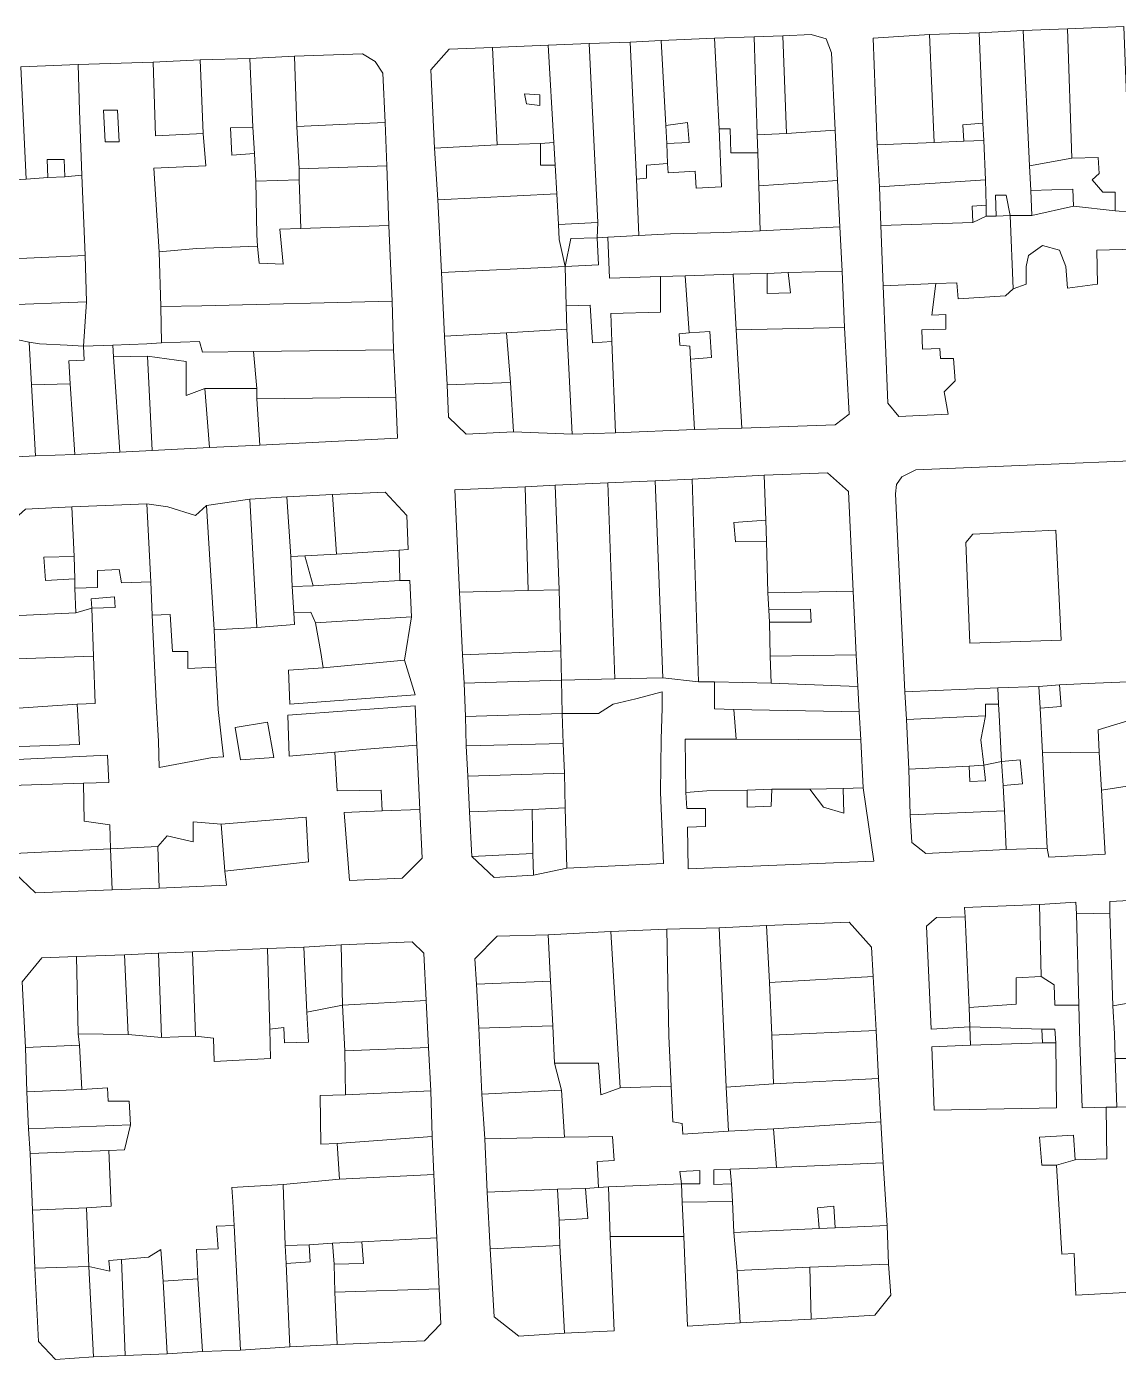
# Model space of a CAD drawing. Header units: inches. Extents: x 1138763 to 1140867, y 1050756 to 1053008.
# Drawn here: x 1139138.5 to 1139314.9, y 1052040.4 to 1052255.5 of the extents above; entities that cross this region are included whole.
import ezdxf

# ---------------------------------------------------------------- set-up
doc = ezdxf.new("R2010")
doc.units = ezdxf.units.IN
doc.header["$MEASUREMENT"] = 0
doc.layers.add('LimEdif_AM', color=44, linetype='Continuous', lineweight=5)

msp = doc.modelspace()

# ---------------------------------------------------------------- linework, layer by layer
at = {"layer": 'LimEdif_AM'}
for points in [[(1139241.06, 1052253.25), (1139249.69, 1052253.62), (1139250.44, 1052239), (1139250.81, 1052229.62), (1139246.69, 1052229.37), (1139246.56, 1052232.12), (1139242.19, 1052231.87), (1139242.06, 1052233.37), (1139241.94, 1052236.62), (1139245.56, 1052236.75), (1139245.31, 1052240), (1139241.81, 1052239.5), (1139241.06, 1052253.25)], [(1139249.69, 1052253.62), (1139256.06, 1052253.87), (1139256.56, 1052238), (1139256.69, 1052235.12), (1139252.31, 1052235.12), (1139252.19, 1052239), (1139250.44, 1052239), (1139249.69, 1052253.62)], [(1139256.06, 1052253.87), (1139260.69, 1052254), (1139261.31, 1052238.25), (1139256.56, 1052238), (1139256.06, 1052253.87)], [(1139260.69, 1052254), (1139265.31, 1052254.25), (1139267.69, 1052253.5), (1139268.56, 1052251.25), (1139269.19, 1052238.75), (1139261.31, 1052238.25), (1139260.69, 1052254)], [(1139285.19, 1052236.75), (1139275.94, 1052236.37), (1139275.31, 1052253.62), (1139284.44, 1052254.25), (1139285.19, 1052236.75)], [(1139284.44, 1052254.25), (1139292.44, 1052254.5), (1139293.06, 1052239.87), (1139289.81, 1052239.62), (1139289.94, 1052237), (1139285.19, 1052236.75), (1139284.44, 1052254.25)], [(1139292.44, 1052254.5), (1139299.56, 1052254.87), (1139300.56, 1052233), (1139300.81, 1052229), (1139300.94, 1052225), (1139297.44, 1052225), (1139296.81, 1052228.25), (1139295.06, 1052228.25), (1139295.19, 1052224.87), (1139293.56, 1052224.87), (1139293.56, 1052226.62), (1139293.44, 1052230.75), (1139293.19, 1052237.12), (1139293.06, 1052239.87), (1139292.44, 1052254.5)], [(1139299.56, 1052254.87), (1139306.69, 1052255.12), (1139307.44, 1052234.25), (1139300.56, 1052233), (1139299.56, 1052254.87)], [(1139306.69, 1052255.12), (1139315.81, 1052255.5), (1139316.69, 1052232.87), (1139316.94, 1052225.5), (1139314.44, 1052225.75), (1139314.44, 1052228.75), (1139312.44, 1052228.75), (1139310.69, 1052230.75), (1139311.81, 1052231.75), (1139311.69, 1052234.37), (1139307.44, 1052234.25), (1139306.69, 1052255.12)], [(1139214.56, 1052236.37), (1139204.44, 1052235.87), (1139203.81, 1052248.5), (1139206.81, 1052251.87), (1139213.81, 1052252.12), (1139214.56, 1052236.37)], [(1139213.81, 1052252.12), (1139222.81, 1052252.5), (1139223.69, 1052236.75), (1139221.56, 1052236.62), (1139214.56, 1052236.37), (1139213.81, 1052252.12)], [(1139222.81, 1052252.5), (1139229.44, 1052252.75), (1139230.81, 1052223.87), (1139224.44, 1052223.5), (1139224.19, 1052228.5), (1139223.94, 1052233.12), (1139223.69, 1052236.75), (1139222.81, 1052252.5)], [(1139229.44, 1052252.75), (1139236.06, 1052253), (1139237.06, 1052230.87), (1139237.44, 1052221.75), (1139232.44, 1052221.5), (1139230.69, 1052221.37), (1139230.81, 1052223.87), (1139229.44, 1052252.75)], [(1139236.06, 1052253), (1139241.06, 1052253.25), (1139241.81, 1052239.5), (1139241.94, 1052236.62), (1139242.06, 1052233.37), (1139238.69, 1052233.12), (1139238.69, 1052231), (1139237.06, 1052230.87), (1139236.06, 1052253)], [(1139137.56, 1052249), (1139146.81, 1052249.37), (1139147.06, 1052241.87), (1139147.44, 1052231.5), (1139144.69, 1052231.25), (1139144.56, 1052234), (1139141.81, 1052234), (1139141.94, 1052231.12), (1139138.44, 1052230.87), (1139137.56, 1052249)], [(1139146.81, 1052249.37), (1139158.94, 1052249.75), (1139159.31, 1052237.87), (1139167.06, 1052238.25), (1139167.44, 1052233), (1139159.06, 1052232.62), (1139159.94, 1052219.12), (1139160.19, 1052210.25), (1139160.31, 1052204.37), (1139157.94, 1052204.25), (1139152.44, 1052204), (1139147.69, 1052203.87), (1139148.19, 1052211), (1139147.94, 1052218.5), (1139147.44, 1052231.5), (1139147.06, 1052241.87), (1139146.81, 1052249.37)], [(1139158.94, 1052249.75), (1139166.56, 1052250.12), (1139167.06, 1052238.25), (1139159.31, 1052237.87), (1139158.94, 1052249.75)], [(1139166.56, 1052250.12), (1139174.56, 1052250.37), (1139175.06, 1052239.25), (1139171.44, 1052239.12), (1139171.69, 1052234.75), (1139175.31, 1052235), (1139175.56, 1052230.5), (1139175.69, 1052221.87), (1139175.81, 1052220), (1139165.94, 1052219.62), (1139159.94, 1052219.12), (1139159.06, 1052232.62), (1139167.44, 1052233), (1139167.06, 1052238.25), (1139166.56, 1052250.12)], [(1139174.56, 1052250.37), (1139181.81, 1052250.75), (1139182.19, 1052239.37), (1139182.56, 1052232.5), (1139182.56, 1052230.75), (1139175.56, 1052230.5), (1139175.31, 1052235), (1139175.06, 1052239.25), (1139174.56, 1052250.37)], [(1139181.81, 1052250.75), (1139192.81, 1052251.12), (1139194.81, 1052249.87), (1139196.06, 1052248), (1139196.44, 1052240), (1139190.31, 1052239.75), (1139182.19, 1052239.37), (1139181.81, 1052250.75)], [(1139221.44, 1052242.75), (1139221.44, 1052244.5), (1139218.94, 1052244.62), (1139219.31, 1052243), (1139221.44, 1052242.75)], [(1139221.44, 1052242.75), (1139219.31, 1052243), (1139218.94, 1052244.62), (1139221.44, 1052244.5), (1139221.44, 1052242.75)], [(1139153.44, 1052236.87), (1139153.19, 1052242), (1139150.94, 1052242), (1139151.19, 1052236.87), (1139153.44, 1052236.87)], [(1139153.44, 1052236.87), (1139151.19, 1052236.87), (1139150.94, 1052242), (1139153.19, 1052242), (1139153.44, 1052236.87)], [(1139175.31, 1052235), (1139171.69, 1052234.75), (1139171.44, 1052239.12), (1139175.06, 1052239.25), (1139175.31, 1052235)], [(1139196.44, 1052240), (1139196.69, 1052233), (1139182.56, 1052232.5), (1139182.19, 1052239.37), (1139190.31, 1052239.75), (1139196.44, 1052240)], [(1139256.69, 1052235.12), (1139256.81, 1052229.75), (1139257.06, 1052222.5), (1139251.19, 1052222.25), (1139242.56, 1052222), (1139237.44, 1052221.75), (1139237.06, 1052230.87), (1139238.69, 1052231), (1139238.69, 1052233.12), (1139242.06, 1052233.37), (1139242.19, 1052231.87), (1139246.56, 1052232.12), (1139246.69, 1052229.37), (1139250.81, 1052229.62), (1139250.44, 1052239), (1139252.19, 1052239), (1139252.31, 1052235.12), (1139256.69, 1052235.12)], [(1139241.94, 1052236.62), (1139241.81, 1052239.5), (1139245.31, 1052240), (1139245.56, 1052236.75), (1139241.94, 1052236.62)], [(1139269.19, 1052238.75), (1139269.56, 1052230.62), (1139256.81, 1052229.75), (1139256.69, 1052235.12), (1139256.56, 1052238), (1139261.31, 1052238.25), (1139269.19, 1052238.75)], [(1139293.19, 1052237.12), (1139289.94, 1052237), (1139289.81, 1052239.62), (1139293.06, 1052239.87), (1139293.19, 1052237.12)], [(1139221.56, 1052236.62), (1139221.56, 1052233.12), (1139223.94, 1052233.12), (1139224.19, 1052228.5), (1139204.94, 1052227.5), (1139204.44, 1052235.87), (1139214.56, 1052236.37), (1139221.56, 1052236.62)], [(1139223.69, 1052236.75), (1139223.94, 1052233.12), (1139221.56, 1052233.12), (1139221.56, 1052236.62), (1139223.69, 1052236.75)], [(1139293.19, 1052237.12), (1139293.44, 1052230.75), (1139276.31, 1052229.62), (1139275.94, 1052236.37), (1139285.19, 1052236.75), (1139289.94, 1052237), (1139293.19, 1052237.12)], [(1139307.44, 1052234.25), (1139311.69, 1052234.37), (1139311.81, 1052231.75), (1139310.69, 1052230.75), (1139312.44, 1052228.75), (1139314.44, 1052228.75), (1139314.44, 1052225.75), (1139307.69, 1052226.5), (1139307.56, 1052229.25), (1139300.81, 1052229), (1139300.56, 1052233), (1139307.44, 1052234.25)], [(1139144.69, 1052231.25), (1139141.94, 1052231.12), (1139141.81, 1052234), (1139144.56, 1052234), (1139144.69, 1052231.25)], [(1139196.69, 1052233), (1139197.06, 1052223.37), (1139182.81, 1052222.87), (1139182.56, 1052230.75), (1139182.56, 1052232.5), (1139196.69, 1052233)], [(1139147.44, 1052231.5), (1139147.94, 1052218.5), (1139133.81, 1052217.87), (1139133.19, 1052230.5), (1139138.44, 1052230.87), (1139141.94, 1052231.12), (1139144.69, 1052231.25), (1139147.44, 1052231.5)], [(1139182.56, 1052230.75), (1139182.81, 1052222.87), (1139179.44, 1052222.75), (1139179.94, 1052217.12), (1139176.06, 1052217.25), (1139175.81, 1052220), (1139175.69, 1052221.87), (1139175.56, 1052230.5), (1139182.56, 1052230.75)], [(1139269.56, 1052230.62), (1139269.94, 1052223.12), (1139257.06, 1052222.5), (1139256.81, 1052229.75), (1139269.56, 1052230.62)], [(1139293.44, 1052230.75), (1139293.56, 1052226.62), (1139291.31, 1052226.5), (1139291.44, 1052223.87), (1139276.56, 1052223.37), (1139276.31, 1052229.62), (1139293.44, 1052230.75)], [(1139224.19, 1052228.5), (1139224.44, 1052223.5), (1139224.56, 1052221.12), (1139225.56, 1052216.75), (1139205.56, 1052215.75), (1139204.94, 1052227.5), (1139224.19, 1052228.5)], [(1139297.44, 1052225), (1139295.19, 1052224.87), (1139295.06, 1052228.25), (1139296.81, 1052228.25), (1139297.44, 1052225)], [(1139307.69, 1052226.5), (1139300.94, 1052225), (1139300.81, 1052229), (1139307.56, 1052229.25), (1139307.69, 1052226.5)], [(1139293.56, 1052224.87), (1139291.44, 1052223.87), (1139291.31, 1052226.5), (1139293.56, 1052226.62), (1139293.56, 1052224.87)], [(1139314.44, 1052225.75), (1139316.94, 1052225.5), (1139326.31, 1052225.62), (1139339.56, 1052226), (1139340.06, 1052213.87), (1139334.31, 1052213.62), (1139320.06, 1052213.75), (1139320.06, 1052215.62), (1139321.94, 1052215.75), (1139321.81, 1052219.62), (1139311.44, 1052219.37), (1139311.56, 1052213.87), (1139306.69, 1052213.25), (1139306.44, 1052216.75), (1139305.44, 1052219.37), (1139302.69, 1052220.12), (1139300.44, 1052218.5), (1139300.06, 1052216.75), (1139300.06, 1052213.87), (1139297.94, 1052213.12), (1139297.44, 1052225), (1139300.94, 1052225), (1139307.69, 1052226.5), (1139314.44, 1052225.75)], [(1139230.81, 1052223.87), (1139230.69, 1052221.37), (1139226.44, 1052221.25), (1139225.56, 1052216.75), (1139224.56, 1052221.12), (1139224.44, 1052223.5), (1139230.81, 1052223.87)], [(1139297.44, 1052225), (1139297.94, 1052213.12), (1139296.69, 1052212), (1139289.06, 1052211.5), (1139288.81, 1052214.12), (1139285.44, 1052214), (1139276.94, 1052213.62), (1139276.56, 1052223.37), (1139291.44, 1052223.87), (1139293.56, 1052224.87), (1139295.19, 1052224.87), (1139297.44, 1052225)], [(1139197.06, 1052223.37), (1139197.56, 1052211.12), (1139166.81, 1052210.37), (1139160.19, 1052210.25), (1139159.94, 1052219.12), (1139165.94, 1052219.62), (1139175.81, 1052220), (1139176.06, 1052217.25), (1139179.94, 1052217.12), (1139179.44, 1052222.75), (1139182.81, 1052222.87), (1139197.06, 1052223.37)], [(1139232.44, 1052221.5), (1139232.69, 1052214.87), (1139240.94, 1052215.12), (1139240.94, 1052209.37), (1139232.94, 1052209.12), (1139233.06, 1052204.62), (1139229.94, 1052204.37), (1139229.56, 1052210.5), (1139225.69, 1052210.37), (1139225.56, 1052216.75), (1139230.94, 1052217), (1139230.69, 1052221.37), (1139232.44, 1052221.5)], [(1139225.56, 1052216.75), (1139226.44, 1052221.25), (1139230.69, 1052221.37), (1139230.94, 1052217), (1139225.56, 1052216.75)], [(1139269.94, 1052223.12), (1139270.31, 1052216), (1139261.56, 1052215.75), (1139258.19, 1052215.62), (1139252.69, 1052215.5), (1139244.94, 1052215.25), (1139240.94, 1052215.12), (1139232.69, 1052214.87), (1139232.44, 1052221.5), (1139237.44, 1052221.75), (1139242.56, 1052222), (1139251.19, 1052222.25), (1139257.06, 1052222.5), (1139269.94, 1052223.12)], [(1139225.56, 1052216.75), (1139225.69, 1052210.37), (1139225.81, 1052206.62), (1139216.06, 1052206), (1139206.06, 1052205.5), (1139205.56, 1052215.75), (1139225.56, 1052216.75)], [(1139244.94, 1052215.25), (1139245.56, 1052206), (1139243.94, 1052205.87), (1139244.06, 1052204), (1139245.69, 1052203.87), (1139245.81, 1052201.75), (1139246.44, 1052190.37), (1139233.69, 1052189.87), (1139233.06, 1052204.62), (1139232.94, 1052209.12), (1139240.94, 1052209.37), (1139240.94, 1052215.12), (1139244.94, 1052215.25)], [(1139252.69, 1052215.5), (1139253.19, 1052206.5), (1139254.06, 1052190.62), (1139246.44, 1052190.37), (1139245.81, 1052201.75), (1139249.19, 1052202), (1139248.94, 1052206.25), (1139245.56, 1052206), (1139244.94, 1052215.25), (1139252.69, 1052215.5)], [(1139270.31, 1052216), (1139270.69, 1052206.87), (1139253.19, 1052206.5), (1139252.69, 1052215.5), (1139258.19, 1052215.62), (1139258.19, 1052212.37), (1139261.94, 1052212.5), (1139261.56, 1052215.75), (1139270.31, 1052216)], [(1139261.56, 1052215.75), (1139261.94, 1052212.5), (1139258.19, 1052212.37), (1139258.19, 1052215.62), (1139261.56, 1052215.75)], [(1139285.44, 1052214), (1139284.81, 1052208.87), (1139287.06, 1052209), (1139287.06, 1052206.62), (1139283.19, 1052206.5), (1139283.31, 1052203.37), (1139286.06, 1052203.5), (1139286.19, 1052201.87), (1139288.31, 1052201.87), (1139288.56, 1052198.25), (1139286.81, 1052196.5), (1139287.44, 1052192.87), (1139279.44, 1052192.5), (1139277.69, 1052194.62), (1139276.94, 1052213.62), (1139285.44, 1052214)], [(1139134.19, 1052205.5), (1139133.94, 1052210.5), (1139148.19, 1052211), (1139147.69, 1052203.87), (1139145.06, 1052204), (1139140.56, 1052204.25), (1139138.94, 1052204.5), (1139134.19, 1052205.5)], [(1139197.56, 1052211.12), (1139197.81, 1052203.25), (1139175.19, 1052203), (1139166.94, 1052202.87), (1139166.44, 1052204.62), (1139160.31, 1052204.37), (1139160.19, 1052210.25), (1139166.81, 1052210.37), (1139197.56, 1052211.12)], [(1139225.69, 1052210.37), (1139229.56, 1052210.5), (1139229.94, 1052204.37), (1139233.06, 1052204.62), (1139233.69, 1052189.87), (1139226.69, 1052189.62), (1139225.81, 1052206.62), (1139225.69, 1052210.37)], [(1139225.81, 1052206.62), (1139226.69, 1052189.62), (1139217.19, 1052190), (1139216.69, 1052198), (1139216.06, 1052206), (1139225.81, 1052206.62)], [(1139245.81, 1052201.75), (1139245.69, 1052203.87), (1139244.06, 1052204), (1139243.94, 1052205.87), (1139245.56, 1052206), (1139248.94, 1052206.25), (1139249.19, 1052202), (1139245.81, 1052201.75)], [(1139270.69, 1052206.87), (1139271.44, 1052192.87), (1139269.19, 1052191.12), (1139254.06, 1052190.62), (1139253.19, 1052206.5), (1139270.69, 1052206.87)], [(1139138.94, 1052204.5), (1139139.31, 1052197.62), (1139139.94, 1052186.12), (1139134.69, 1052185.87), (1139134.19, 1052205.5), (1139138.94, 1052204.5)], [(1139147.69, 1052203.87), (1139147.81, 1052201.62), (1139145.31, 1052201.5), (1139145.56, 1052197.75), (1139139.31, 1052197.62), (1139138.94, 1052204.5), (1139140.56, 1052204.25), (1139145.06, 1052204), (1139147.69, 1052203.87)], [(1139160.31, 1052204.37), (1139166.44, 1052204.62), (1139166.94, 1052202.87), (1139175.19, 1052203), (1139175.69, 1052197), (1139167.31, 1052197), (1139164.31, 1052195.87), (1139164.31, 1052201.37), (1139158.06, 1052202.25), (1139152.56, 1052202.12), (1139152.44, 1052204), (1139157.94, 1052204.25), (1139160.31, 1052204.37)], [(1139216.06, 1052206), (1139216.69, 1052198), (1139206.44, 1052197.62), (1139206.06, 1052205.5), (1139216.06, 1052206)], [(1139152.44, 1052204), (1139152.56, 1052202.12), (1139153.56, 1052186.75), (1139146.31, 1052186.37), (1139145.56, 1052197.75), (1139145.31, 1052201.5), (1139147.81, 1052201.62), (1139147.69, 1052203.87), (1139152.44, 1052204)], [(1139158.06, 1052202.25), (1139158.81, 1052187), (1139153.56, 1052186.75), (1139152.56, 1052202.12), (1139158.06, 1052202.25)], [(1139167.31, 1052197), (1139168.06, 1052187.5), (1139158.81, 1052187), (1139158.06, 1052202.25), (1139164.31, 1052201.37), (1139164.31, 1052195.87), (1139167.31, 1052197)], [(1139197.81, 1052203.25), (1139198.19, 1052195.62), (1139175.69, 1052195.37), (1139175.69, 1052197), (1139175.19, 1052203), (1139197.81, 1052203.25)], [(1139145.56, 1052197.75), (1139146.31, 1052186.37), (1139139.94, 1052186.12), (1139139.31, 1052197.62), (1139145.56, 1052197.75)], [(1139216.69, 1052198), (1139217.19, 1052190), (1139209.56, 1052189.62), (1139206.69, 1052192.37), (1139206.44, 1052197.62), (1139216.69, 1052198)], [(1139175.69, 1052197), (1139175.69, 1052195.37), (1139176.19, 1052187.87), (1139168.06, 1052187.5), (1139167.31, 1052197), (1139175.69, 1052197)], [(1139198.19, 1052195.62), (1139198.44, 1052189), (1139176.19, 1052187.87), (1139175.69, 1052195.37), (1139198.19, 1052195.62)], [(1139342.94, 1052150.75), (1139335.69, 1052150.37), (1139327.44, 1052150), (1139320.44, 1052149.75), (1139311.19, 1052149.37), (1139305.44, 1052149.12), (1139302.06, 1052148.87), (1139295.44, 1052148.62), (1139280.44, 1052148), (1139278.94, 1052180), (1139279.06, 1052181.5), (1139279.94, 1052182.75), (1139282.19, 1052183.87), (1139338.81, 1052186.25), (1139341.06, 1052184.87), (1139341.44, 1052178.37), (1139342.94, 1052150.75)], [(1139246.06, 1052182.37), (1139257.69, 1052183), (1139257.94, 1052175.75), (1139252.81, 1052175.37), (1139253.06, 1052172.25), (1139258.06, 1052172.37), (1139258.31, 1052164), (1139258.44, 1052161.25), (1139258.56, 1052159.25), (1139258.69, 1052153.75), (1139258.81, 1052149.37), (1139249.69, 1052149.62), (1139247.06, 1052149.62), (1139246.06, 1052182.37)], [(1139257.94, 1052175.75), (1139257.69, 1052183), (1139267.94, 1052183.37), (1139271.31, 1052180.37), (1139272.06, 1052164.25), (1139258.31, 1052164), (1139258.06, 1052172.37), (1139257.94, 1052175.75)], [(1139219.56, 1052164.37), (1139208.44, 1052164.12), (1139207.69, 1052180.62), (1139219.06, 1052181.12), (1139219.56, 1052164.37)], [(1139219.06, 1052181.12), (1139223.94, 1052181.37), (1139224.56, 1052164.5), (1139219.56, 1052164.37), (1139219.06, 1052181.12)], [(1139223.94, 1052181.37), (1139232.44, 1052181.75), (1139233.56, 1052150.12), (1139224.94, 1052149.87), (1139224.81, 1052154.62), (1139224.56, 1052164.5), (1139223.94, 1052181.37)], [(1139232.44, 1052181.75), (1139240.06, 1052182.12), (1139241.31, 1052150.25), (1139233.56, 1052150.12), (1139232.44, 1052181.75)], [(1139240.06, 1052182.12), (1139246.06, 1052182.37), (1139247.06, 1052149.62), (1139241.31, 1052150.25), (1139240.06, 1052182.12)], [(1139145.81, 1052177.87), (1139157.94, 1052178.37), (1139158.56, 1052165.75), (1139153.81, 1052165.62), (1139153.44, 1052167.75), (1139149.94, 1052167.62), (1139149.94, 1052164.87), (1139146.31, 1052164.75), (1139146.31, 1052166.25), (1139146.19, 1052169.87), (1139145.81, 1052177.87)], [(1139157.94, 1052178.37), (1139161.31, 1052177.87), (1139165.81, 1052176.5), (1139167.56, 1052178.12), (1139168.81, 1052158), (1139169.06, 1052152), (1139164.56, 1052151.75), (1139164.56, 1052154.5), (1139162.06, 1052154.5), (1139161.69, 1052160.5), (1139158.81, 1052160.37), (1139158.56, 1052165.75), (1139157.94, 1052178.37)], [(1139167.56, 1052178.12), (1139174.56, 1052179.12), (1139175.69, 1052158.37), (1139168.81, 1052158), (1139167.56, 1052178.12)], [(1139174.56, 1052179.12), (1139180.56, 1052179.5), (1139181.19, 1052169.87), (1139181.44, 1052165), (1139181.69, 1052160.75), (1139181.81, 1052158.87), (1139175.69, 1052158.37), (1139174.56, 1052179.12)], [(1139180.56, 1052179.5), (1139187.94, 1052179.87), (1139188.56, 1052170.25), (1139183.44, 1052170), (1139181.19, 1052169.87), (1139180.56, 1052179.5)], [(1139187.94, 1052179.87), (1139196.44, 1052180.25), (1139199.94, 1052176.5), (1139200.19, 1052171), (1139198.69, 1052170.87), (1139188.56, 1052170.25), (1139187.94, 1052179.87)], [(1139146.19, 1052169.87), (1139141.31, 1052169.75), (1139141.56, 1052166), (1139146.31, 1052166.25), (1139146.31, 1052164.75), (1139146.44, 1052160.75), (1139135.06, 1052160.25), (1139134.44, 1052174), (1139138.31, 1052177.5), (1139145.81, 1052177.87), (1139146.19, 1052169.87)], [(1139258.06, 1052172.37), (1139253.06, 1052172.25), (1139252.81, 1052175.37), (1139257.94, 1052175.75), (1139258.06, 1052172.37)], [(1139290.94, 1052155.87), (1139305.69, 1052156.37), (1139304.81, 1052174.12), (1139291.44, 1052173.5), (1139290.31, 1052172.12), (1139290.94, 1052155.87)], [(1139290.94, 1052155.87), (1139290.31, 1052172.12), (1139291.44, 1052173.5), (1139304.81, 1052174.12), (1139305.69, 1052156.37), (1139290.94, 1052155.87)], [(1139146.31, 1052166.25), (1139141.56, 1052166), (1139141.31, 1052169.75), (1139146.19, 1052169.87), (1139146.31, 1052166.25)], [(1139183.44, 1052170), (1139184.81, 1052165.12), (1139181.44, 1052165), (1139181.19, 1052169.87), (1139183.44, 1052170)], [(1139198.69, 1052170.87), (1139198.81, 1052166), (1139184.81, 1052165.12), (1139183.44, 1052170), (1139188.56, 1052170.25), (1139198.69, 1052170.87)], [(1139198.81, 1052166), (1139200.44, 1052166), (1139200.69, 1052160.12), (1139185.19, 1052159.12), (1139184.44, 1052160.87), (1139181.69, 1052160.75), (1139181.44, 1052165), (1139184.81, 1052165.12), (1139198.81, 1052166)], [(1139149.06, 1052161.5), (1139148.94, 1052163), (1139152.69, 1052163.37), (1139152.81, 1052161.62), (1139149.06, 1052161.5)], [(1139224.56, 1052164.5), (1139224.81, 1052154.62), (1139208.94, 1052154), (1139208.44, 1052164.12), (1139219.56, 1052164.37), (1139224.56, 1052164.5)], [(1139272.06, 1052164.25), (1139272.56, 1052154), (1139258.69, 1052153.75), (1139258.56, 1052159.25), (1139265.31, 1052159.25), (1139265.19, 1052161.37), (1139258.44, 1052161.25), (1139258.31, 1052164), (1139272.06, 1052164.25)], [(1139146.44, 1052160.75), (1139149.06, 1052161.5), (1139149.31, 1052153.75), (1139135.31, 1052153.25), (1139135.06, 1052160.25), (1139146.44, 1052160.75)], [(1139258.44, 1052161.25), (1139265.19, 1052161.37), (1139265.31, 1052159.25), (1139258.56, 1052159.25), (1139258.44, 1052161.25)], [(1139169.06, 1052152), (1139169.44, 1052145.12), (1139170.31, 1052137.5), (1139168.56, 1052137.37), (1139159.94, 1052135.75), (1139159.81, 1052140), (1139159.44, 1052146.5), (1139158.81, 1052160.37), (1139161.69, 1052160.5), (1139162.06, 1052154.5), (1139164.56, 1052154.5), (1139164.56, 1052151.75), (1139169.06, 1052152)], [(1139200.69, 1052160.12), (1139199.56, 1052153.12), (1139186.44, 1052151.87), (1139186.06, 1052154.37), (1139185.19, 1052159.12), (1139200.69, 1052160.12)], [(1139224.81, 1052154.62), (1139224.94, 1052149.87), (1139209.19, 1052149.37), (1139208.94, 1052154), (1139224.81, 1052154.62)], [(1139149.31, 1052153.75), (1139149.56, 1052146.12), (1139146.69, 1052146), (1139135.56, 1052145.25), (1139135.31, 1052153.25), (1139149.31, 1052153.75)], [(1139199.56, 1052153.12), (1139201.31, 1052147.5), (1139181.06, 1052146), (1139180.81, 1052151.5), (1139186.44, 1052151.87), (1139199.56, 1052153.12)], [(1139272.56, 1052154), (1139272.81, 1052148.87), (1139258.81, 1052149.37), (1139258.69, 1052153.75), (1139272.56, 1052154)], [(1139224.94, 1052149.87), (1139225.06, 1052144.5), (1139209.44, 1052144), (1139209.19, 1052149.37), (1139224.94, 1052149.87)], [(1139258.81, 1052149.37), (1139272.81, 1052148.87), (1139273.06, 1052144.75), (1139252.81, 1052145.12), (1139249.69, 1052145.25), (1139249.69, 1052149.62), (1139258.81, 1052149.37)], [(1139295.44, 1052148.62), (1139295.56, 1052146), (1139293.44, 1052146), (1139293.44, 1052144.12), (1139280.69, 1052143.5), (1139280.44, 1052148), (1139295.44, 1052148.62)], [(1139302.06, 1052148.87), (1139302.31, 1052145.37), (1139302.69, 1052138.12), (1139303.44, 1052122.75), (1139296.81, 1052122.5), (1139296.56, 1052128.75), (1139296.31, 1052132.87), (1139299.44, 1052133.12), (1139299.06, 1052137), (1139296.06, 1052136.75), (1139295.69, 1052144.25), (1139295.56, 1052146), (1139295.44, 1052148.62), (1139302.06, 1052148.87)], [(1139305.44, 1052149.12), (1139305.69, 1052145.62), (1139302.31, 1052145.37), (1139302.06, 1052148.87), (1139305.44, 1052149.12)], [(1139320.44, 1052149.75), (1139320.56, 1052147), (1139320.56, 1052145.5), (1139316.94, 1052145.37), (1139317.19, 1052143.5), (1139311.69, 1052141.87), (1139311.81, 1052138.25), (1139302.69, 1052138.12), (1139302.31, 1052145.37), (1139305.69, 1052145.62), (1139305.44, 1052149.12), (1139311.19, 1052149.37), (1139320.44, 1052149.75)], [(1139146.69, 1052146), (1139147.06, 1052139.5), (1139135.81, 1052139.12), (1139135.56, 1052145.25), (1139146.69, 1052146)], [(1139225.19, 1052139.62), (1139225.06, 1052144.5), (1139230.94, 1052144.5), (1139233.31, 1052146), (1139236.94, 1052146.87), (1139241.19, 1052148), (1139241.19, 1052145.37), (1139241.06, 1052140.37), (1139240.94, 1052131.75), (1139241.44, 1052120.25), (1139225.81, 1052119.5), (1139225.56, 1052129.25), (1139225.44, 1052134.87), (1139225.19, 1052139.62)], [(1139295.56, 1052146), (1139295.69, 1052144.25), (1139296.06, 1052136.75), (1139293.19, 1052136.12), (1139292.69, 1052140.25), (1139293.44, 1052144.12), (1139293.44, 1052146), (1139295.56, 1052146)], [(1139201.56, 1052139.37), (1139193.44, 1052138.75), (1139188.31, 1052138.25), (1139180.94, 1052137.62), (1139180.69, 1052144.25), (1139201.31, 1052145.75), (1139201.56, 1052139.37)], [(1139225.06, 1052144.5), (1139225.19, 1052139.62), (1139209.56, 1052139.25), (1139209.44, 1052144), (1139225.06, 1052144.5)], [(1139273.06, 1052144.75), (1139273.31, 1052140.25), (1139253.19, 1052140.37), (1139252.81, 1052145.12), (1139273.06, 1052144.75)], [(1139293.44, 1052144.12), (1139292.69, 1052140.25), (1139293.19, 1052136.12), (1139290.81, 1052136), (1139281.06, 1052135.5), (1139280.69, 1052143.5), (1139293.44, 1052144.12)], [(1139173.06, 1052137), (1139172.19, 1052142.25), (1139177.44, 1052143.12), (1139178.44, 1052137.37), (1139173.06, 1052137)], [(1139319.69, 1052142.25), (1139320.06, 1052136.5), (1139320.19, 1052133.37), (1139312.19, 1052132.12), (1139311.81, 1052138.25), (1139311.69, 1052141.87), (1139317.19, 1052143.5), (1139319.69, 1052142.25)], [(1139225.19, 1052139.62), (1139225.44, 1052134.87), (1139209.81, 1052134.37), (1139209.56, 1052139.25), (1139225.19, 1052139.62)], [(1139273.31, 1052140.25), (1139273.69, 1052132.5), (1139270.44, 1052132.37), (1139265.06, 1052132.25), (1139258.94, 1052132.25), (1139254.94, 1052132.12), (1139248.44, 1052132), (1139245.06, 1052131.75), (1139244.94, 1052140.37), (1139253.19, 1052140.37), (1139273.31, 1052140.25)], [(1139147.69, 1052133.25), (1139135.94, 1052132.87), (1139135.81, 1052137), (1139151.56, 1052137.75), (1139151.81, 1052133.37), (1139147.69, 1052133.25)], [(1139201.56, 1052139.37), (1139202.06, 1052129), (1139195.94, 1052128.75), (1139195.81, 1052132.12), (1139188.69, 1052132), (1139188.31, 1052138.25), (1139193.44, 1052138.75), (1139201.56, 1052139.37)], [(1139311.81, 1052138.25), (1139312.19, 1052132.12), (1139312.81, 1052121.75), (1139303.69, 1052121.25), (1139303.44, 1052122.75), (1139302.69, 1052138.12), (1139311.81, 1052138.25)], [(1139296.06, 1052136.75), (1139296.31, 1052132.87), (1139296.56, 1052128.75), (1139281.31, 1052128.12), (1139281.06, 1052135.5), (1139290.81, 1052136), (1139290.94, 1052133.5), (1139293.44, 1052133.62), (1139293.19, 1052136.12), (1139296.06, 1052136.75)], [(1139293.19, 1052136.12), (1139293.44, 1052133.62), (1139290.94, 1052133.5), (1139290.81, 1052136), (1139293.19, 1052136.12)], [(1139296.31, 1052132.87), (1139296.06, 1052136.75), (1139299.06, 1052137), (1139299.44, 1052133.12), (1139296.31, 1052132.87)], [(1139147.69, 1052133.25), (1139147.81, 1052127.12), (1139151.94, 1052126.5), (1139152.06, 1052122.62), (1139136.44, 1052121.87), (1139135.94, 1052132.87), (1139147.69, 1052133.25)], [(1139225.44, 1052134.87), (1139225.56, 1052129.25), (1139220.19, 1052129), (1139210.06, 1052128.62), (1139209.81, 1052134.37), (1139225.44, 1052134.87)], [(1139273.69, 1052132.5), (1139275.44, 1052120.62), (1139245.44, 1052119.37), (1139245.31, 1052126.12), (1139248.19, 1052126.25), (1139248.19, 1052129.12), (1139245.19, 1052129.12), (1139245.06, 1052131.75), (1139248.44, 1052132), (1139254.94, 1052132.12), (1139254.94, 1052129.37), (1139258.81, 1052129.5), (1139258.94, 1052132.25), (1139265.06, 1052132.25), (1139267.31, 1052129.37), (1139270.56, 1052128.37), (1139270.44, 1052132.37), (1139273.69, 1052132.5)], [(1139258.94, 1052132.25), (1139258.81, 1052129.5), (1139254.94, 1052129.37), (1139254.94, 1052132.12), (1139258.94, 1052132.25)], [(1139270.44, 1052132.37), (1139270.56, 1052128.37), (1139267.31, 1052129.37), (1139265.06, 1052132.25), (1139270.44, 1052132.37)], [(1139202.06, 1052129), (1139202.44, 1052121.12), (1139199.19, 1052117.87), (1139190.69, 1052117.5), (1139189.81, 1052128.5), (1139195.94, 1052128.75), (1139202.06, 1052129)], [(1139220.19, 1052129), (1139220.31, 1052121.87), (1139210.44, 1052121.37), (1139210.06, 1052128.62), (1139220.19, 1052129)], [(1139225.56, 1052129.25), (1139225.81, 1052119.5), (1139220.44, 1052118.37), (1139220.31, 1052121.87), (1139220.19, 1052129), (1139225.56, 1052129.25)], [(1139159.69, 1052123), (1139161.19, 1052124.75), (1139165.44, 1052123.75), (1139165.44, 1052127), (1139169.94, 1052126.62), (1139170.56, 1052119), (1139170.81, 1052116.75), (1139159.94, 1052116.25), (1139159.69, 1052123)], [(1139169.94, 1052126.62), (1139183.69, 1052127.75), (1139184.06, 1052120.5), (1139170.56, 1052119), (1139169.94, 1052126.62)], [(1139296.56, 1052128.75), (1139296.81, 1052122.5), (1139283.81, 1052121.87), (1139281.56, 1052123.62), (1139281.31, 1052128.12), (1139296.56, 1052128.75)], [(1139152.06, 1052122.62), (1139152.31, 1052116), (1139139.94, 1052115.5), (1139136.56, 1052118.75), (1139136.44, 1052121.87), (1139152.06, 1052122.62)], [(1139152.06, 1052122.62), (1139159.69, 1052123), (1139159.94, 1052116.25), (1139152.31, 1052116), (1139152.06, 1052122.62)], [(1139220.31, 1052121.87), (1139220.44, 1052118.37), (1139214.06, 1052118), (1139210.44, 1052121.37), (1139220.31, 1052121.87)], [(1139302.19, 1052113.62), (1139308.06, 1052114), (1139308.19, 1052112.12), (1139308.56, 1052097.37), (1139304.69, 1052097.37), (1139304.56, 1052100.62), (1139302.44, 1052102), (1139302.19, 1052113.62)], [(1139313.56, 1052112.25), (1139313.56, 1052114.12), (1139318.81, 1052114.37), (1139319.06, 1052098.12), (1139314.06, 1052097.25), (1139313.56, 1052112.25)], [(1139290.81, 1052097), (1139290.94, 1052093.87), (1139284.69, 1052093.5), (1139283.94, 1052110.12), (1139285.56, 1052111.5), (1139290.19, 1052111.62), (1139290.81, 1052097)], [(1139290.19, 1052111.62), (1139290.06, 1052113.12), (1139302.19, 1052113.62), (1139302.44, 1052102), (1139298.44, 1052101.75), (1139298.44, 1052097.5), (1139290.81, 1052097), (1139290.19, 1052111.62)], [(1139308.19, 1052112.12), (1139313.56, 1052112.25), (1139314.06, 1052097.25), (1139314.31, 1052092.75), (1139314.44, 1052088.75), (1139314.69, 1052080.87), (1139312.94, 1052080.87), (1139309.06, 1052080.75), (1139308.69, 1052091.37), (1139308.56, 1052097.37), (1139308.19, 1052112.12)], [(1139232.94, 1052109.25), (1139241.94, 1052109.62), (1139242.31, 1052092.37), (1139242.69, 1052084.25), (1139234.44, 1052084), (1139232.94, 1052109.25)], [(1139241.94, 1052109.62), (1139250.44, 1052109.87), (1139251.56, 1052084.12), (1139251.94, 1052077), (1139244.56, 1052076.5), (1139244.44, 1052078.25), (1139242.94, 1052078.5), (1139242.69, 1052084.25), (1139242.31, 1052092.37), (1139241.94, 1052109.62)], [(1139250.44, 1052109.87), (1139258.06, 1052110.25), (1139258.56, 1052101), (1139258.94, 1052092.5), (1139259.19, 1052084.62), (1139251.56, 1052084.12), (1139250.44, 1052109.87)], [(1139258.06, 1052110.25), (1139271.44, 1052110.75), (1139275.06, 1052106.75), (1139275.31, 1052102), (1139258.56, 1052101), (1139258.06, 1052110.25)], [(1139189.31, 1052107.12), (1139200.81, 1052107.62), (1139202.69, 1052105.75), (1139203.06, 1052098.12), (1139189.56, 1052097.37), (1139189.31, 1052107.12)], [(1139223.19, 1052101.25), (1139211.19, 1052100.75), (1139210.94, 1052104.87), (1139214.56, 1052108.5), (1139222.81, 1052108.75), (1139223.19, 1052101.25)], [(1139222.81, 1052108.75), (1139232.94, 1052109.25), (1139234.44, 1052084), (1139231.31, 1052082.87), (1139230.94, 1052088), (1139223.81, 1052088), (1139223.56, 1052094), (1139223.19, 1052101.25), (1139222.81, 1052108.75)], [(1139146.81, 1052092.75), (1139147.06, 1052090.87), (1139138.31, 1052090.5), (1139137.81, 1052101.12), (1139140.94, 1052105), (1139146.56, 1052105.25), (1139146.81, 1052092.75)], [(1139146.56, 1052105.25), (1139154.31, 1052105.5), (1139154.94, 1052092.62), (1139146.81, 1052092.75), (1139146.56, 1052105.25)], [(1139154.31, 1052105.5), (1139159.81, 1052105.75), (1139160.31, 1052092.12), (1139154.94, 1052092.62), (1139154.31, 1052105.5)], [(1139159.81, 1052105.75), (1139165.31, 1052106), (1139165.81, 1052092.37), (1139160.31, 1052092.12), (1139159.81, 1052105.75)], [(1139165.31, 1052106), (1139177.44, 1052106.5), (1139177.81, 1052093.5), (1139177.94, 1052088.75), (1139168.81, 1052088.25), (1139168.69, 1052092), (1139165.81, 1052092.37), (1139165.31, 1052106)], [(1139177.44, 1052106.5), (1139183.31, 1052106.75), (1139183.81, 1052096.25), (1139184.06, 1052091.37), (1139180.19, 1052091.25), (1139180.06, 1052093.75), (1139177.81, 1052093.5), (1139177.44, 1052106.5)], [(1139183.31, 1052106.75), (1139189.31, 1052107.12), (1139189.56, 1052097.37), (1139183.81, 1052096.25), (1139183.31, 1052106.75)], [(1139223.19, 1052101.25), (1139223.56, 1052094), (1139211.56, 1052093.62), (1139211.19, 1052100.75), (1139223.19, 1052101.25)], [(1139275.31, 1052102), (1139275.81, 1052093.25), (1139258.94, 1052092.5), (1139258.56, 1052101), (1139275.31, 1052102)], [(1139189.56, 1052097.37), (1139189.94, 1052090), (1139190.06, 1052082.87), (1139185.94, 1052082.75), (1139186.06, 1052074.87), (1139188.69, 1052075), (1139189.06, 1052069.25), (1139179.94, 1052068.37), (1139171.69, 1052067.87), (1139171.81, 1052065.62), (1139172.06, 1052061.75), (1139169.19, 1052061.62), (1139169.44, 1052058), (1139165.94, 1052057.87), (1139166.19, 1052053.12), (1139160.56, 1052052.75), (1139160.19, 1052057.87), (1139158.19, 1052056.62), (1139153.81, 1052056.25), (1139151.81, 1052056.12), (1139151.94, 1052054.37), (1139148.56, 1052055.12), (1139148.19, 1052064.62), (1139152.19, 1052064.87), (1139151.81, 1052073.87), (1139154.31, 1052074), (1139155.31, 1052078), (1139155.06, 1052081.87), (1139151.69, 1052081.87), (1139151.56, 1052084), (1139147.44, 1052083.75), (1139147.06, 1052090.87), (1139146.81, 1052092.75), (1139154.94, 1052092.62), (1139160.31, 1052092.12), (1139165.81, 1052092.37), (1139168.69, 1052092), (1139168.81, 1052088.25), (1139177.94, 1052088.75), (1139177.81, 1052093.5), (1139180.06, 1052093.75), (1139180.19, 1052091.25), (1139184.06, 1052091.37), (1139183.81, 1052096.25), (1139189.56, 1052097.37)], [(1139203.06, 1052098.12), (1139203.44, 1052090.5), (1139189.94, 1052090), (1139189.56, 1052097.37), (1139203.06, 1052098.12)], [(1139319.06, 1052098.12), (1139319.19, 1052092.87), (1139317.06, 1052091.37), (1139317.31, 1052088.75), (1139314.44, 1052088.75), (1139314.31, 1052092.75), (1139314.06, 1052097.25), (1139319.06, 1052098.12)], [(1139223.56, 1052094), (1139223.81, 1052088), (1139224.94, 1052083.62), (1139212.06, 1052083), (1139211.56, 1052093.62), (1139223.56, 1052094)], [(1139275.81, 1052093.25), (1139276.19, 1052085.5), (1139259.19, 1052084.62), (1139258.94, 1052092.5), (1139275.81, 1052093.25)], [(1139290.94, 1052093.87), (1139302.56, 1052093.5), (1139302.69, 1052091.25), (1139291.06, 1052090.87), (1139290.94, 1052093.87)], [(1139302.56, 1052093.5), (1139304.69, 1052093.5), (1139304.81, 1052091.25), (1139302.69, 1052091.25), (1139302.56, 1052093.5)], [(1139147.06, 1052090.87), (1139147.44, 1052083.75), (1139138.56, 1052083.37), (1139138.31, 1052090.5), (1139147.06, 1052090.87)], [(1139203.44, 1052090.5), (1139203.81, 1052083.5), (1139190.06, 1052082.87), (1139189.94, 1052090), (1139203.44, 1052090.5)], [(1139304.81, 1052091.25), (1139304.94, 1052080.75), (1139285.19, 1052080.37), (1139284.81, 1052090.62), (1139291.06, 1052090.87), (1139302.69, 1052091.25), (1139304.81, 1052091.25)], [(1139244.06, 1052070.5), (1139244.31, 1052068.5), (1139232.56, 1052068), (1139230.94, 1052067.87), (1139230.69, 1052072.12), (1139233.44, 1052072.25), (1139233.19, 1052076.12), (1139225.44, 1052076), (1139224.94, 1052083.62), (1139223.81, 1052088), (1139230.94, 1052088), (1139231.31, 1052082.87), (1139234.44, 1052084), (1139242.69, 1052084.25), (1139242.94, 1052078.5), (1139244.44, 1052078.25), (1139244.56, 1052076.5), (1139251.94, 1052077), (1139259.19, 1052077.37), (1139259.69, 1052071.12), (1139252.19, 1052070.87), (1139249.56, 1052070.75), (1139249.56, 1052068.37), (1139252.44, 1052068.5), (1139252.56, 1052065.62), (1139244.44, 1052065.5), (1139244.31, 1052068.5), (1139247.31, 1052068.5), (1139247.31, 1052070.62), (1139244.06, 1052070.5)], [(1139346.06, 1052089.12), (1139346.44, 1052081.5), (1139327.56, 1052081.12), (1139314.69, 1052080.87), (1139314.44, 1052088.75), (1139317.31, 1052088.75), (1139346.06, 1052089.12)], [(1139147.44, 1052083.75), (1139151.56, 1052084), (1139151.69, 1052081.87), (1139155.06, 1052081.87), (1139155.31, 1052078), (1139138.81, 1052077.37), (1139138.56, 1052083.37), (1139147.44, 1052083.75)], [(1139224.94, 1052083.62), (1139225.44, 1052076), (1139212.56, 1052075.75), (1139212.06, 1052083), (1139224.94, 1052083.62)], [(1139276.19, 1052085.5), (1139276.56, 1052078.5), (1139259.19, 1052077.37), (1139251.94, 1052077), (1139251.56, 1052084.12), (1139259.19, 1052084.62), (1139276.19, 1052085.5)], [(1139203.81, 1052083.5), (1139204.06, 1052076.12), (1139188.69, 1052075), (1139186.06, 1052074.87), (1139185.94, 1052082.75), (1139190.06, 1052082.87), (1139203.81, 1052083.5)], [(1139327.56, 1052081.12), (1139327.81, 1052072.62), (1139329.06, 1052051.62), (1139308.06, 1052050.5), (1139307.81, 1052057.25), (1139305.81, 1052057.12), (1139304.94, 1052071.5), (1139307.94, 1052072.37), (1139313.06, 1052072.5), (1139312.94, 1052080.87), (1139314.69, 1052080.87), (1139327.56, 1052081.12)], [(1139155.31, 1052078), (1139154.31, 1052074), (1139151.81, 1052073.87), (1139139.06, 1052073.37), (1139138.81, 1052077.37), (1139155.31, 1052078)], [(1139276.56, 1052078.5), (1139276.94, 1052071.87), (1139259.69, 1052071.12), (1139259.19, 1052077.37), (1139276.56, 1052078.5)], [(1139204.06, 1052076.12), (1139204.31, 1052070), (1139189.06, 1052069.25), (1139188.69, 1052075), (1139204.06, 1052076.12)], [(1139225.44, 1052076), (1139233.19, 1052076.12), (1139233.44, 1052072.25), (1139230.69, 1052072.12), (1139230.94, 1052067.87), (1139228.81, 1052067.75), (1139224.31, 1052067.62), (1139212.94, 1052067.12), (1139212.56, 1052075.75), (1139225.44, 1052076)], [(1139304.94, 1052071.5), (1139302.56, 1052071.5), (1139302.19, 1052076), (1139307.69, 1052076.37), (1139307.94, 1052072.37), (1139304.94, 1052071.5)], [(1139151.81, 1052073.87), (1139152.19, 1052064.87), (1139148.19, 1052064.62), (1139139.44, 1052064.25), (1139139.06, 1052073.37), (1139151.81, 1052073.87)], [(1139252.44, 1052068.5), (1139249.56, 1052068.37), (1139249.56, 1052070.75), (1139252.19, 1052070.87), (1139252.44, 1052068.5)], [(1139276.94, 1052071.87), (1139277.56, 1052061.75), (1139269.19, 1052061.37), (1139268.94, 1052064.87), (1139266.31, 1052064.62), (1139266.56, 1052061.25), (1139252.81, 1052060.62), (1139252.56, 1052065.62), (1139252.44, 1052068.5), (1139252.19, 1052070.87), (1139259.69, 1052071.12), (1139276.94, 1052071.87)], [(1139204.31, 1052070), (1139204.81, 1052059.75), (1139192.69, 1052059.12), (1139187.94, 1052058.87), (1139184.19, 1052058.62), (1139180.31, 1052058.5), (1139179.94, 1052068.37), (1139189.06, 1052069.25), (1139204.31, 1052070)], [(1139244.31, 1052068.5), (1139244.06, 1052070.5), (1139247.31, 1052070.62), (1139247.31, 1052068.5), (1139244.31, 1052068.5)], [(1139179.94, 1052068.37), (1139180.31, 1052058.5), (1139180.44, 1052055.62), (1139181.06, 1052042.12), (1139173.06, 1052041.62), (1139172.06, 1052061.75), (1139171.81, 1052065.62), (1139171.69, 1052067.87), (1139179.94, 1052068.37)], [(1139224.31, 1052067.62), (1139224.56, 1052062.62), (1139224.69, 1052058.5), (1139213.44, 1052058), (1139212.94, 1052067.12), (1139224.31, 1052067.62)], [(1139228.81, 1052067.75), (1139229.19, 1052062.87), (1139224.56, 1052062.62), (1139224.31, 1052067.62), (1139228.81, 1052067.75)], [(1139232.56, 1052068), (1139232.81, 1052060), (1139233.44, 1052044.75), (1139225.44, 1052044.37), (1139224.69, 1052058.5), (1139224.56, 1052062.62), (1139229.19, 1052062.87), (1139228.81, 1052067.75), (1139230.94, 1052067.87), (1139232.56, 1052068)], [(1139244.31, 1052068.5), (1139244.44, 1052065.5), (1139244.69, 1052060), (1139232.81, 1052060), (1139232.56, 1052068), (1139244.31, 1052068.5)], [(1139148.19, 1052064.62), (1139148.56, 1052055.12), (1139139.81, 1052054.87), (1139139.44, 1052064.25), (1139148.19, 1052064.62)], [(1139252.56, 1052065.62), (1139252.81, 1052060.62), (1139253.31, 1052054.5), (1139253.81, 1052046), (1139245.31, 1052045.5), (1139244.69, 1052060), (1139244.44, 1052065.5), (1139252.56, 1052065.62)], [(1139269.19, 1052061.37), (1139266.56, 1052061.25), (1139266.31, 1052064.62), (1139268.94, 1052064.87), (1139269.19, 1052061.37)], [(1139172.06, 1052061.75), (1139173.06, 1052041.62), (1139166.94, 1052041.37), (1139166.19, 1052053.12), (1139165.94, 1052057.87), (1139169.44, 1052058), (1139169.19, 1052061.62), (1139172.06, 1052061.75)], [(1139277.56, 1052061.75), (1139277.81, 1052055.5), (1139265.06, 1052055), (1139253.31, 1052054.5), (1139252.81, 1052060.62), (1139266.56, 1052061.25), (1139269.19, 1052061.37), (1139277.56, 1052061.75)], [(1139160.56, 1052052.75), (1139161.19, 1052041), (1139154.44, 1052040.75), (1139153.81, 1052056.25), (1139158.19, 1052056.62), (1139160.19, 1052057.87), (1139160.56, 1052052.75)], [(1139184.19, 1052058.62), (1139184.31, 1052055.87), (1139180.44, 1052055.62), (1139180.31, 1052058.5), (1139184.19, 1052058.62)], [(1139187.94, 1052058.87), (1139188.19, 1052055.5), (1139188.31, 1052051), (1139188.69, 1052042.5), (1139181.06, 1052042.12), (1139180.44, 1052055.62), (1139184.31, 1052055.87), (1139184.19, 1052058.62), (1139187.94, 1052058.87)], [(1139192.69, 1052059.12), (1139192.94, 1052055.62), (1139188.19, 1052055.5), (1139187.94, 1052058.87), (1139192.69, 1052059.12)], [(1139204.81, 1052059.75), (1139205.19, 1052051.5), (1139188.31, 1052051), (1139188.19, 1052055.5), (1139192.94, 1052055.62), (1139192.69, 1052059.12), (1139204.81, 1052059.75)], [(1139224.69, 1052058.5), (1139225.44, 1052044.37), (1139218.06, 1052043.87), (1139214.06, 1052047), (1139213.44, 1052058), (1139224.69, 1052058.5)], [(1139153.81, 1052056.25), (1139154.44, 1052040.75), (1139149.31, 1052040.5), (1139148.56, 1052055.12), (1139151.94, 1052054.37), (1139151.81, 1052056.12), (1139153.81, 1052056.25)], [(1139148.56, 1052055.12), (1139149.31, 1052040.5), (1139143.19, 1052040.12), (1139140.44, 1052043), (1139139.81, 1052054.87), (1139148.56, 1052055.12)], [(1139265.06, 1052055), (1139265.31, 1052046.62), (1139253.81, 1052046), (1139253.31, 1052054.5), (1139265.06, 1052055)], [(1139277.81, 1052055.5), (1139278.19, 1052050.5), (1139275.56, 1052047.25), (1139265.31, 1052046.62), (1139265.06, 1052055), (1139277.81, 1052055.5)], [(1139166.19, 1052053.12), (1139166.94, 1052041.37), (1139161.19, 1052041), (1139160.56, 1052052.75), (1139166.19, 1052053.12)], [(1139205.19, 1052051.5), (1139205.44, 1052045.87), (1139202.81, 1052043.12), (1139188.69, 1052042.5), (1139188.31, 1052051), (1139205.19, 1052051.5)]]:
    msp.add_lwpolyline(points, dxfattribs=at)

doc.saveas('drawing.dxf')
